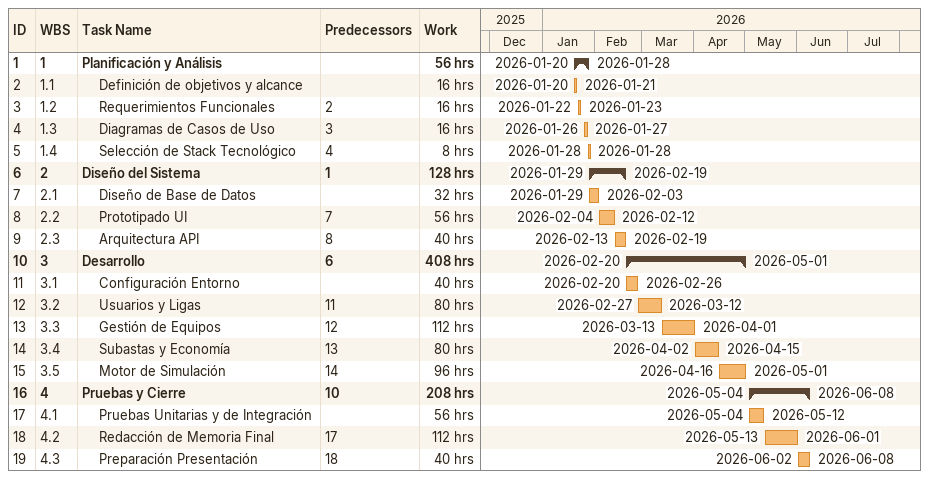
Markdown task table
| ID | WBS | Task | Start | Finish | Predecessors | Work (h) |
|---|---|---|---|---|---|---|
| 1 | 1 | **Planificación y Análisis** | 2026-01-20 | 2026-01-28 |  | 56 |
| 2 | 1.1 | Definición de objetivos y alcance | 2026-01-20 | 2026-01-21 |  | 16 |
| 3 | 1.2 | Requerimientos Funcionales | 2026-01-22 | 2026-01-23 | 2 | 16 |
| 4 | 1.3 | Diagramas de Casos de Uso | 2026-01-26 | 2026-01-27 | 3 | 16 |
| 5 | 1.4 | Selección de Stack Tecnológico | 2026-01-28 | 2026-01-28 | 4 | 8 |
| 6 | 2 | **Diseño del Sistema** | 2026-01-29 | 2026-02-19 | 1 | 128 |
| 7 | 2.1 | Diseño de Base de Datos | 2026-01-29 | 2026-02-03 |  | 32 |
| 8 | 2.2 | Prototipado UI | 2026-02-04 | 2026-02-12 | 7 | 56 |
| 9 | 2.3 | Arquitectura API | 2026-02-13 | 2026-02-19 | 8 | 40 |
| 10 | 3 | **Desarrollo** | 2026-02-20 | 2026-05-01 | 6 | 408 |
| 11 | 3.1 | Configuración Entorno | 2026-02-20 | 2026-02-26 |  | 40 |
| 12 | 3.2 | Usuarios y Ligas | 2026-02-27 | 2026-03-12 | 11 | 80 |
| 13 | 3.3 | Gestión de Equipos | 2026-03-13 | 2026-04-01 | 12 | 112 |
| 14 | 3.4 | Subastas y Economía | 2026-04-02 | 2026-04-15 | 13 | 80 |
| 15 | 3.5 | Motor de Simulación | 2026-04-16 | 2026-05-01 | 14 | 96 |
| 16 | 4 | **Pruebas y Cierre** | 2026-05-04 | 2026-06-08 | 10 | 208 |
| 17 | 4.1 | Pruebas Unitarias y de Integración | 2026-05-04 | 2026-05-12 |  | 56 |
| 18 | 4.2 | Redacción de Memoria Final | 2026-05-13 | 2026-06-01 | 17 | 112 |
| 19 | 4.3 | Preparación Presentación | 2026-06-02 | 2026-06-08 | 18 | 40 |
